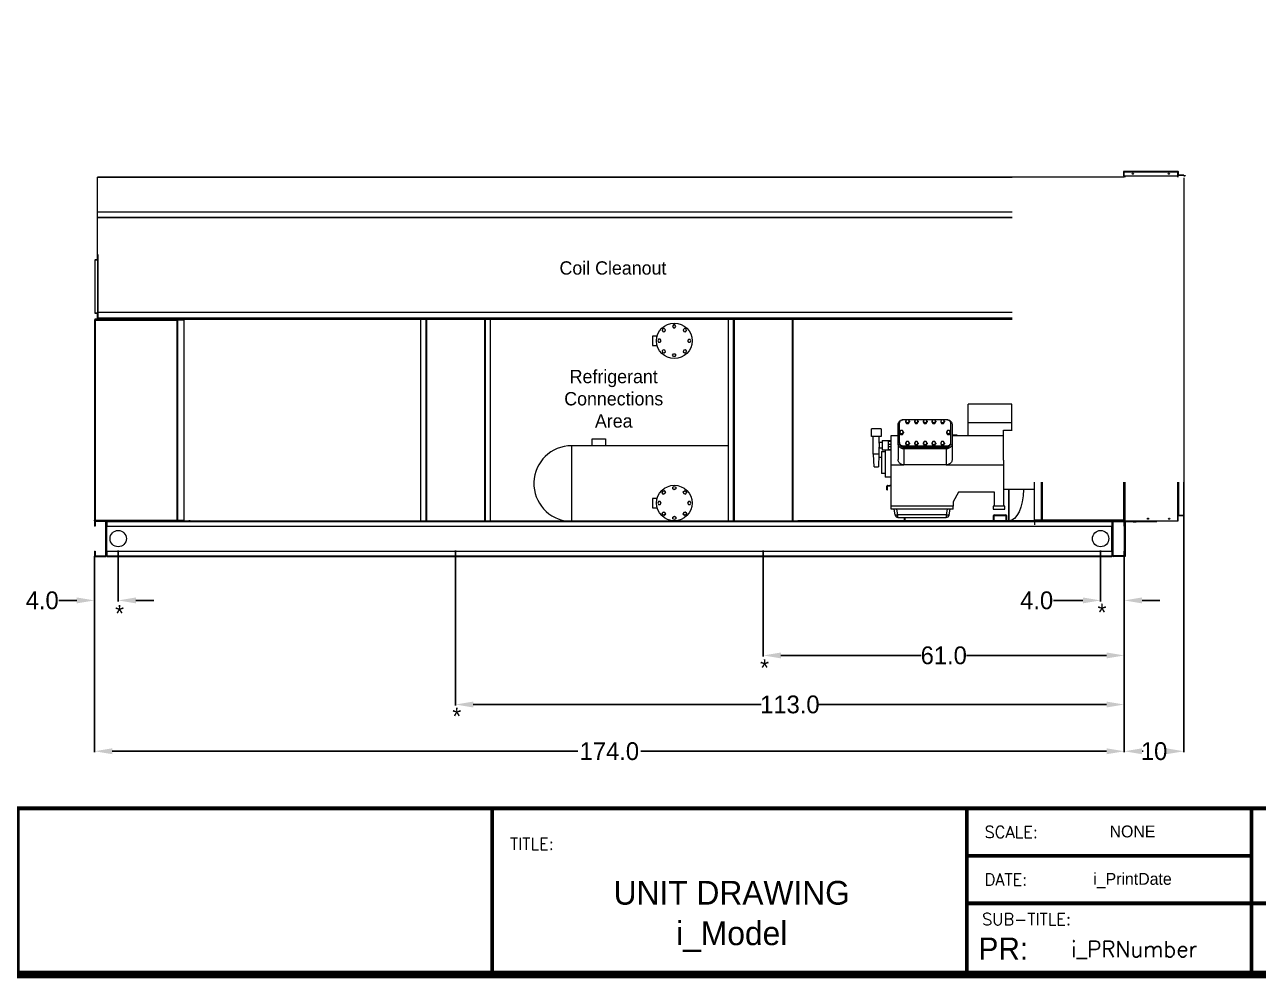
# Model space of a CAD drawing. Header units: inches. Extents: x 3125 to 3654, y -700 to -366.
# Drawn here: x 3263.8 to 3472.2, y -692.7 to -531.7 of the extents above; entities that cross this region are included whole.
import ezdxf
from ezdxf.enums import TextEntityAlignment as Align

# ---------------------------------------------------------------- set-up
doc = ezdxf.new("R2010")
doc.units = ezdxf.units.IN
doc.header["$MEASUREMENT"] = 0
doc.header["$PDSIZE"] = -1
doc.layers.add('L160', color=7, linetype='Continuous')
doc.styles.add('SIMPLEX', font='SIMPLEX')
doc.dimstyles.get("Standard").update_dxf_attribs({"dimtxt": 3, "dimasz": 3, "dimexe": 0.18, "dimexo": 0.0625, "dimgap": 0.09, "dimtad": 0, "dimtih": 1, "dimtoh": 1, "dimdec": 1, "dimzin": 0, "dimdsep": 46, "dimtxsty": 'Standard', "dimcen": 0.09, "dimadec": 0, "dimazin": 0, "dimtfac": 1, "dimtdec": 1, "dimtofl": 0, "dimtmove": 0, "dimatfit": 3, "dimfxl": 1, "dimtolj": 1, "dimtzin": 0, "dimarcsym": 0})

# ---------------------------------------------------------------- blocks, each defined once
blk = doc.blocks.new('*D2')
at = {"color": 0, "lineweight": -2}
for p, q in [((3445.54, -622.56), (3445.54, -629.11)), ((3449.54, -621.56), (3449.54, -629.11)), ((3442.54, -628.93), (3437.58, -628.93)), ((3452.54, -628.93), (3455.54, -628.93))]:
    blk.add_line(p, q, dxfattribs=at)
at = {"color": 0}
for points in [[(3442.54, -628.43), (3442.54, -629.43), (3445.54, -628.93)], [(3452.54, -628.43), (3452.54, -629.43), (3449.54, -628.93)]]:
    blk.add_solid(points, dxfattribs=at)
at = {"layer": 'Defpoints', "color": 0}
for p in [(3445.54, -622.5), (3449.54, -621.5), (3449.54, -628.93)]:
    blk.add_point(p, dxfattribs=at)
at = {"color": 0, "insert": (3434.74, -628.93), "char_height": 3, "attachment_point": 5}
blk.add_mtext('\\A1;4.0', dxfattribs=at)
blk = doc.blocks.new('*D3')
at = {"color": 0, "lineweight": -2}
for p, q in [((3459.62, -614.66), (3459.62, -654.58)), ((3449.54, -621.56), (3449.54, -654.58)), ((3452.54, -654.4), (3452.74, -654.4)), ((3456.62, -654.4), (3456.42, -654.4))]:
    blk.add_line(p, q, dxfattribs=at)
at = {"color": 0}
for points in [[(3452.54, -653.9), (3452.54, -654.9), (3449.54, -654.4)], [(3456.62, -653.9), (3456.62, -654.9), (3459.62, -654.4)]]:
    blk.add_solid(points, dxfattribs=at)
at = {"layer": 'Defpoints', "color": 0}
for p in [(3459.62, -614.59), (3449.54, -621.5), (3459.62, -654.4)]:
    blk.add_point(p, dxfattribs=at)
at = {"color": 0, "insert": (3454.58, -654.4), "char_height": 3, "attachment_point": 5}
blk.add_mtext('\\A1;10', dxfattribs=at)
blk = doc.blocks.new('*D4')
at = {"color": 0, "lineweight": -2}
for p, q in [((3275.55, -621.46), (3275.55, -629.11)), ((3279.55, -622.56), (3279.55, -629.11)), ((3272.55, -628.93), (3269.55, -628.93)), ((3282.55, -628.93), (3285.55, -628.93))]:
    blk.add_line(p, q, dxfattribs=at)
at = {"color": 0}
for points in [[(3272.55, -628.43), (3272.55, -629.43), (3275.55, -628.93)], [(3282.55, -628.43), (3282.55, -629.43), (3279.55, -628.93)]]:
    blk.add_solid(points, dxfattribs=at)
at = {"layer": 'Defpoints', "color": 0}
for p in [(3275.55, -621.39), (3279.55, -622.5), (3275.55, -628.93)]:
    blk.add_point(p, dxfattribs=at)
at = {"color": 0, "insert": (3266.71, -628.93), "char_height": 3, "attachment_point": 5}
blk.add_mtext('\\A1;4.0', dxfattribs=at)
blk = doc.blocks.new('*D5')
at = {"color": 0, "lineweight": -2}
for p, q in [((3275.55, -625.35), (3275.55, -654.58)), ((3449.54, -625.4), (3449.54, -654.58)), ((3278.55, -654.4), (3357.2, -654.4)), ((3446.54, -654.4), (3367.88, -654.4))]:
    blk.add_line(p, q, dxfattribs=at)
at = {"color": 0}
for points in [[(3278.55, -653.9), (3278.55, -654.9), (3275.55, -654.4)], [(3446.54, -653.9), (3446.54, -654.9), (3449.54, -654.4)]]:
    blk.add_solid(points, dxfattribs=at)
at = {"layer": 'Defpoints', "color": 0}
for p in [(3275.55, -625.28), (3449.54, -625.34), (3275.55, -654.4)]:
    blk.add_point(p, dxfattribs=at)
at = {"color": 0, "insert": (3362.54, -654.4), "char_height": 3, "attachment_point": 5}
blk.add_mtext('\\A1;174.0', dxfattribs=at)
blk = doc.blocks.new('*D12')
at = {"color": 0, "lineweight": -2}
for p, q in [((3388.54, -622.56), (3388.54, -638.4)), ((3449.54, -621.56), (3449.54, -638.4)), ((3391.54, -638.22), (3415.2, -638.22)), ((3446.54, -638.22), (3422.88, -638.22))]:
    blk.add_line(p, q, dxfattribs=at)
at = {"color": 0}
for points in [[(3391.54, -637.72), (3391.54, -638.72), (3388.54, -638.22)], [(3446.54, -637.72), (3446.54, -638.72), (3449.54, -638.22)]]:
    blk.add_solid(points, dxfattribs=at)
at = {"layer": 'Defpoints', "color": 0}
for p in [(3388.54, -622.5), (3449.54, -621.5), (3388.54, -638.22)]:
    blk.add_point(p, dxfattribs=at)
at = {"color": 0, "insert": (3419.04, -638.22), "char_height": 3, "attachment_point": 5}
blk.add_mtext('\\A1;61.0', dxfattribs=at)
blk = doc.blocks.new('*D13')
at = {"color": 0, "lineweight": -2}
for p, q in [((3336.54, -622.56), (3336.54, -646.69)), ((3449.54, -621.56), (3449.54, -646.69)), ((3339.54, -646.51), (3388.2, -646.51)), ((3446.54, -646.51), (3397.88, -646.51))]:
    blk.add_line(p, q, dxfattribs=at)
at = {"color": 0}
for points in [[(3339.54, -646.01), (3339.54, -647.01), (3336.54, -646.51)], [(3446.54, -646.01), (3446.54, -647.01), (3449.54, -646.51)]]:
    blk.add_solid(points, dxfattribs=at)
at = {"layer": 'Defpoints', "color": 0}
for p in [(3336.54, -622.5), (3449.54, -621.5), (3336.54, -646.51)]:
    blk.add_point(p, dxfattribs=at)
at = {"color": 0, "insert": (3393.04, -646.51), "char_height": 3, "attachment_point": 5}
blk.add_mtext('\\A1;113.0', dxfattribs=at)

msp = doc.modelspace()

# ---------------------------------------------------------------- linework, layer by layer
at = {"color": 7, "linetype": 'Continuous', "lineweight": 15}
for p, q in [((3369.84, -584.3), (3369.84, -585.87)), ((3370.61, -584.3), (3369.84, -584.3)), ((3369.84, -585.87), (3370.61, -585.87)), ((3369.84, -611.7), (3369.84, -613.27)), ((3370.61, -611.7), (3369.84, -611.7)), ((3369.84, -613.27), (3370.61, -613.27))]:
    msp.add_line(p, q, dxfattribs=at)
at = {"color": 7}
for p, q in [((3279.55, -620.5), (3279.55, -622.5)), ((3279.55, -620.5), (3279.55, -622.5)), ((3336.54, -620.5), (3336.54, -622.5)), ((3388.54, -620.5), (3388.54, -622.5)), ((3445.54, -620.5), (3445.54, -622.5)), ((3445.54, -620.5), (3445.54, -622.5))]:
    msp.add_line(p, q, dxfattribs=at)
at = {"color": 7, "lineweight": 25}
for p, q in [((3342.75, -692.1), (3342.75, -664.03)), ((3422.94, -664.03), (3583.32, -664.03)), ((3422.94, -692.1), (3422.94, -664.03)), ((3471.05, -664.03), (3471.05, -692.1)), ((3471.05, -672.05), (3422.94, -672.05)), ((3583.32, -680.07), (3422.94, -680.07))]:
    msp.add_line(p, q, dxfattribs=at)
for points, const_width in [([(3134.25, -692.1), (3647.47, -692.1), (3647.47, -371.34), (3134.25, -371.34), (3134.25, -692.1)], 1.28), ([(3647.47, -664.03), (3262.56, -664.03), (3262.56, -692.1)], 0.642), ([(3342.75, -664.03), (3342.75, -692.1)], 0.642), ([(3422.94, -664.03), (3422.94, -692.1)], 0.642), ([(3471.05, -664.03), (3471.05, -692.1)], 0.642), ([(3471.05, -672.05), (3422.94, -672.05)], 0.642), ([(3583.32, -680.07), (3422.94, -680.07)], 0.642)]:
    msp.add_lwpolyline(points, dxfattribs=dict(at, const_width=const_width))
at = {"color": 7, "linetype": 'Continuous', "lineweight": 15}
for points in [[(3371.93, -583.5), (3372.01, -583.22), (3371.81, -583.03), (3371.54, -583.1), (3371.47, -583.37), (3371.66, -583.57)], [(3373.21, -582.65), (3373.35, -582.89), (3373.63, -582.89), (3373.77, -582.65), (3373.63, -582.41), (3373.35, -582.41)], [(3375.11, -583.5), (3375.38, -583.58), (3375.58, -583.38), (3375.5, -583.11), (3375.23, -583.04), (3375.03, -583.23)], [(3371.27, -585.08), (3371.13, -584.84), (3370.85, -584.84), (3370.71, -585.08), (3370.85, -585.32), (3371.13, -585.32)], [(3375.76, -585.09), (3375.9, -585.33), (3376.18, -585.33), (3376.32, -585.09), (3376.18, -584.85), (3375.9, -584.85)], [(3371.93, -586.67), (3371.65, -586.6), (3371.46, -586.79), (3371.53, -587.06), (3371.8, -587.14), (3372, -586.94)], [(3373.21, -587.52), (3373.35, -587.28), (3373.63, -587.28), (3373.77, -587.52), (3373.63, -587.77), (3373.35, -587.77)], [(3375.1, -586.68), (3375.03, -586.95), (3375.22, -587.15), (3375.49, -587.07), (3375.57, -586.8), (3375.37, -586.6)], [(3371.93, -610.9), (3371.65, -610.98), (3371.46, -610.78), (3371.53, -610.51), (3371.8, -610.43), (3372, -610.63)], [(3371.93, -610.89), (3372.01, -610.62), (3371.81, -610.43), (3371.54, -610.5), (3371.47, -610.77), (3371.66, -610.97)], [(3373.51, -610.24), (3373.27, -610.1), (3373.27, -609.82), (3373.51, -609.68), (3373.75, -609.82), (3373.75, -610.1)], [(3375.1, -610.89), (3375.03, -610.62), (3375.22, -610.43), (3375.49, -610.5), (3375.57, -610.77), (3375.37, -610.97)], [(3375.11, -610.9), (3375.38, -610.98), (3375.58, -610.78), (3375.5, -610.51), (3375.23, -610.43), (3375.03, -610.63)], [(3371.27, -612.48), (3371.13, -612.24), (3370.85, -612.24), (3370.71, -612.48), (3370.85, -612.72), (3371.13, -612.72)], [(3375.76, -612.49), (3375.9, -612.73), (3376.18, -612.73), (3376.32, -612.49), (3376.18, -612.25), (3375.9, -612.25)], [(3371.93, -614.07), (3371.65, -614), (3371.46, -614.19), (3371.53, -614.46), (3371.8, -614.54), (3372, -614.34)], [(3371.93, -614.08), (3372.01, -614.35), (3371.81, -614.54), (3371.54, -614.47), (3371.47, -614.2), (3371.66, -614)], [(3373.52, -614.73), (3373.76, -614.87), (3373.76, -615.15), (3373.52, -615.29), (3373.28, -615.15), (3373.28, -614.87)], [(3375.11, -614.07), (3375.38, -614), (3375.58, -614.19), (3375.5, -614.46), (3375.23, -614.54), (3375.03, -614.34)], [(3375.1, -614.08), (3375.03, -614.35), (3375.22, -614.54), (3375.49, -614.47), (3375.57, -614.2), (3375.37, -614)]]:
    msp.add_lwpolyline(points, close=True, dxfattribs=at)
for centre in [(3373.52, -585.09), (3373.52, -612.49), (3373.52, -612.49)]:
    msp.add_circle(centre, 3, dxfattribs=at)
at = {"layer": 'L160', "color": 7, "linetype": 'Continuous', "lineweight": 15}
for p, q in [((3449.47, -556.5), (3449.47, -556.58)), ((3458.61, -556.5), (3449.47, -556.5)), ((3458.61, -556.58), (3458.61, -556.5)), ((3437.58, -557.45), (3276.08, -557.45)), ((3276.08, -557.5), (3276.08, -557.45)), ((3430.62, -557.5), (3276.08, -557.5)), ((3276.08, -571.51), (3276.08, -557.5)), ((3449.54, -557.45), (3437.66, -557.45)), ((3449.39, -556.58), (3449.47, -556.58)), ((3449.39, -556.58), (3449.39, -557.25)), ((3449.39, -557.25), (3449.47, -557.25)), ((3449.47, -556.58), (3458.61, -556.58)), ((3449.47, -556.58), (3449.47, -557.25)), ((3449.47, -556.58), (3449.47, -557.25)), ((3449.47, -557.25), (3458.61, -557.25)), ((3449.54, -557.25), (3449.54, -557.45)), ((3449.62, -557.25), (3449.62, -557.45)), ((3458.54, -557.25), (3458.54, -557.45)), ((3458.61, -557.25), (3458.61, -556.58)), ((3458.61, -556.58), (3458.69, -556.58)), ((3458.61, -557.11), (3458.61, -556.58)), ((3458.61, -556.64), (3458.61, -556.64)), ((3458.61, -557.11), (3458.69, -557.11)), ((3458.62, -557.45), (3458.62, -557.11)), ((3458.69, -557.11), (3458.68, -557.19)), ((3459.58, -557.23), (3458.68, -557.19)), ((3458.69, -557.11), (3458.69, -556.58)), ((3459.58, -557.15), (3458.69, -557.11)), ((3459.58, -557.15), (3459.58, -557.23)), ((3459.58, -557.15), (3459.83, -557.16)), ((3459.58, -557.23), (3459.83, -557.24)), ((3459.62, -557.56), (3459.62, -614.59)), ((3459.62, -557.56), (3459.62, -614.59)), ((3459.83, -557.16), (3459.83, -557.24)), ((3430.62, -563.36), (3276.13, -563.36)), ((3430.62, -564.29), (3276.13, -564.29)), ((3430.62, -564.29), (3276.13, -564.29)), ((3430.62, -564.29), (3276.13, -564.29)), ((3430.62, -564.33), (3276.13, -564.33)), ((3430.62, -564.34), (3276.13, -564.34)), ((3430.62, -564.34), (3276.13, -564.34)), ((3276.13, -570.53), (3276.13, -571.46)), ((3275.65, -571.49), (3275.6, -571.49)), ((3275.6, -571.49), (3275.6, -580.39)), ((3275.65, -571.49), (3275.65, -571.44)), ((3276.08, -571.44), (3275.65, -571.44)), ((3275.65, -580.39), (3275.65, -571.49)), ((3276.08, -571.49), (3275.65, -571.49)), ((3276.08, -571.49), (3275.65, -571.49)), ((3276.13, -571.51), (3276.08, -571.51)), ((3276.08, -571.51), (3276.08, -580.29)), ((3276.13, -571.46), (3276.13, -571.51)), ((3276.13, -571.46), (3276.13, -571.46)), ((3276.13, -571.51), (3276.13, -580.29)), ((3275.83, -581.44), (3275.58, -581.44)), ((3275.58, -581.44), (3275.58, -581.5)), ((3275.65, -581.5), (3275.58, -581.5)), ((3275.6, -580.39), (3275.65, -580.39)), ((3275.65, -580.39), (3276.08, -580.39)), ((3275.65, -580.44), (3275.65, -580.39)), ((3275.65, -580.39), (3276.08, -580.39)), ((3275.65, -580.44), (3276.08, -580.44)), ((3275.65, -581.5), (3276.23, -581.5)), ((3275.65, -581.6), (3275.65, -581.5)), ((3275.65, -581.5), (3275.65, -581.5)), ((3276.08, -581.44), (3275.83, -581.44)), ((3275.83, -581.44), (3275.83, -581.5)), ((3276.08, -581.45), (3276.08, -580.29)), ((3276.08, -580.29), (3276.13, -580.29)), ((3276.33, -581.45), (3276.08, -581.45)), ((3276.08, -581.45), (3276.08, -581.5)), ((3430.62, -581.45), (3276.08, -581.45)), ((3276.08, -581.45), (3276.08, -581.45)), ((3276.13, -580.29), (3276.13, -580.33)), ((3430.62, -580.29), (3276.13, -580.29)), ((3430.62, -580.33), (3276.13, -580.33)), ((3276.13, -580.33), (3276.13, -580.34)), ((3430.62, -580.34), (3276.13, -580.34)), ((3276.13, -580.34), (3276.13, -581.26)), ((3430.62, -581.26), (3276.13, -581.26)), ((3276.33, -581.5), (3276.23, -581.5)), ((3276.33, -581.45), (3276.33, -581.5)), ((3430.62, -581.45), (3276.33, -581.45)), ((3430.62, -581.5), (3276.33, -581.5)), ((3289.44, -581.5), (3289.44, -581.6)), ((3330.65, -581.5), (3330.65, -615.5)), ((3331.54, -581.5), (3331.54, -615.5)), ((3331.54, -581.5), (3331.54, -615.5)), ((3331.65, -581.5), (3331.65, -615.5)), ((3341.44, -581.5), (3341.44, -615.5)), ((3341.54, -581.5), (3341.54, -615.5)), ((3341.54, -615.5), (3341.54, -581.5)), ((3342.44, -615.5), (3342.44, -581.5)), ((3382.65, -615.5), (3382.65, -581.5)), ((3383.54, -581.5), (3383.54, -615.5)), ((3383.54, -615.5), (3383.54, -581.5)), ((3383.65, -581.5), (3383.65, -615.5)), ((3393.44, -581.5), (3393.44, -615.5)), ((3393.54, -581.5), (3393.54, -615.5)), ((3393.54, -581.5), (3393.54, -615.5)), ((3275.55, -581.6), (3275.65, -581.6)), ((3275.55, -581.6), (3275.55, -615.39)), ((3275.65, -581.6), (3289.44, -581.6)), ((3275.65, -581.6), (3275.65, -615.39)), ((3289.44, -581.6), (3289.44, -615.39)), ((3289.44, -581.6), (3289.55, -581.6)), ((3289.55, -581.6), (3289.55, -615.39)), ((3289.55, -615.39), (3289.55, -581.6)), ((3289.55, -581.6), (3289.55, -581.6)), ((3290.69, -581.6), (3289.55, -581.6)), ((3290.69, -615.39), (3290.69, -581.6)), ((3430.56, -595.79), (3423.18, -595.79)), ((3423.18, -598.93), (3423.18, -595.79)), ((3430.56, -598.93), (3430.56, -595.79)), ((3406.82, -601.23), (3406.82, -599.98)), ((3408.44, -599.98), (3406.82, -599.98)), ((3408.44, -599.98), (3408.44, -601.23)), ((3411.32, -602.45), (3411.32, -599.25)), ((3411.57, -602.25), (3411.57, -599.05)), ((3411.76, -600.26), (3411.6, -600.51)), ((3412.09, -600.26), (3411.76, -600.26)), ((3412.25, -600.51), (3412.09, -600.26)), ((3412.32, -598.37), (3419.45, -598.37)), ((3412.32, -598.38), (3419.45, -598.38)), ((3412.76, -598.42), (3412.6, -598.66)), ((3412.6, -598.66), (3412.76, -598.91)), ((3412.6, -598.66), (3412.6, -598.8)), ((3412.6, -598.8), (3412.76, -599.05)), ((3413.09, -598.42), (3412.76, -598.42)), ((3412.76, -598.91), (3413.09, -598.91)), ((3412.76, -598.91), (3412.76, -599.05)), ((3412.76, -599.05), (3413.09, -599.05)), ((3413.25, -598.66), (3413.09, -598.42)), ((3413.09, -598.91), (3413.25, -598.66)), ((3413.09, -599.05), (3413.25, -598.8)), ((3413.09, -598.91), (3413.09, -599.05)), ((3413.25, -598.66), (3413.25, -598.8)), ((3414.24, -598.42), (3414.08, -598.66)), ((3414.08, -598.66), (3414.24, -598.91)), ((3414.08, -598.66), (3414.08, -598.8)), ((3414.08, -598.8), (3414.24, -599.05)), ((3414.57, -598.42), (3414.24, -598.42)), ((3414.24, -598.91), (3414.24, -599.05)), ((3414.24, -598.91), (3414.57, -598.91)), ((3414.24, -599.05), (3414.57, -599.05)), ((3414.73, -598.66), (3414.57, -598.42)), ((3414.57, -598.91), (3414.73, -598.66)), ((3414.57, -599.05), (3414.73, -598.8)), ((3414.57, -598.91), (3414.57, -599.05)), ((3414.73, -598.66), (3414.73, -598.8)), ((3415.72, -598.42), (3415.56, -598.66)), ((3415.56, -598.66), (3415.72, -598.91)), ((3415.56, -598.66), (3415.56, -598.8)), ((3415.56, -598.8), (3415.72, -599.05)), ((3416.05, -598.42), (3415.72, -598.42)), ((3415.72, -598.91), (3416.05, -598.91)), ((3415.72, -598.91), (3415.72, -599.05)), ((3415.72, -599.05), (3416.05, -599.05)), ((3416.21, -598.66), (3416.05, -598.42)), ((3416.05, -598.91), (3416.21, -598.66)), ((3416.05, -599.05), (3416.21, -598.8)), ((3416.05, -598.91), (3416.05, -599.05)), ((3416.21, -598.66), (3416.21, -598.8)), ((3417.2, -598.42), (3417.04, -598.66)), ((3417.04, -598.66), (3417.2, -598.91)), ((3417.04, -598.66), (3417.04, -598.8)), ((3417.04, -598.8), (3417.2, -599.05)), ((3417.53, -598.42), (3417.2, -598.42)), ((3417.2, -598.91), (3417.53, -598.91)), ((3417.2, -598.91), (3417.2, -599.05)), ((3417.2, -599.05), (3417.53, -599.05)), ((3417.69, -598.66), (3417.53, -598.42)), ((3417.53, -598.91), (3417.69, -598.66)), ((3417.53, -599.05), (3417.69, -598.8)), ((3417.53, -598.91), (3417.53, -599.05)), ((3417.69, -598.66), (3417.69, -598.8)), ((3418.68, -598.42), (3418.52, -598.66)), ((3418.52, -598.66), (3418.68, -598.91)), ((3418.52, -598.66), (3418.52, -598.8)), ((3418.52, -598.8), (3418.68, -599.05)), ((3419.01, -598.42), (3418.68, -598.42)), ((3418.68, -598.91), (3419.01, -598.91)), ((3418.68, -598.91), (3418.68, -599.05)), ((3418.68, -599.05), (3419.01, -599.05)), ((3419.17, -598.66), (3419.01, -598.42)), ((3419.01, -598.91), (3419.17, -598.66)), ((3419.01, -599.05), (3419.17, -598.8)), ((3419.01, -598.91), (3419.01, -599.05)), ((3419.17, -598.66), (3419.17, -598.8)), ((3419.68, -600.26), (3419.52, -600.51)), ((3420.01, -600.26), (3419.68, -600.26)), ((3420.17, -600.51), (3420.01, -600.26)), ((3420.2, -599.05), (3420.2, -602.25)), ((3420.45, -599.25), (3420.45, -602.45)), ((3430.56, -598.93), (3423.18, -598.93)), ((3423.18, -601.07), (3423.18, -598.93)), ((3429.15, -600.19), (3430.62, -600.19)), ((3429.15, -605.26), (3429.15, -600.19)), ((3430.56, -600.19), (3430.56, -598.93)), ((3408.44, -601.23), (3406.82, -601.23)), ((3407.13, -604.23), (3407.13, -601.23)), ((3408.13, -602.4), (3408.13, -601.23)), ((3408.13, -602.23), (3408.63, -602.23)), ((3408.63, -601.92), (3410.13, -601.92)), ((3408.63, -601.92), (3408.63, -603.55)), ((3409.63, -602.03), (3410.13, -602.03)), ((3409.63, -602.03), (3409.63, -602.52)), ((3410.13, -601.07), (3411.32, -601.07)), ((3410.13, -606.05), (3410.13, -601.07)), ((3411.57, -602.25), (3411.57, -602.45)), ((3411.6, -600.51), (3411.76, -600.76)), ((3411.6, -600.51), (3411.6, -600.64)), ((3411.6, -600.64), (3411.76, -600.9)), ((3411.76, -600.76), (3412.08, -600.76)), ((3411.76, -600.76), (3411.76, -600.9)), ((3411.76, -600.9), (3412.08, -600.9)), ((3412.08, -600.76), (3412.25, -600.51)), ((3412.08, -600.9), (3412.25, -600.65)), ((3412.08, -600.76), (3412.08, -600.9)), ((3412.25, -600.51), (3412.25, -600.65)), ((3412.76, -602.11), (3412.6, -602.36)), ((3412.6, -602.36), (3412.76, -602.61)), ((3412.6, -602.36), (3412.6, -602.49)), ((3413.09, -602.11), (3412.76, -602.11)), ((3413.25, -602.36), (3413.09, -602.11)), ((3413.09, -602.61), (3413.25, -602.36)), ((3413.25, -602.36), (3413.25, -602.49)), ((3414.24, -602.11), (3414.08, -602.36)), ((3414.08, -602.36), (3414.24, -602.61)), ((3414.08, -602.36), (3414.08, -602.49)), ((3414.57, -602.11), (3414.24, -602.11)), ((3414.73, -602.36), (3414.57, -602.11)), ((3414.57, -602.61), (3414.73, -602.36)), ((3414.73, -602.36), (3414.73, -602.49)), ((3415.72, -602.11), (3415.56, -602.36)), ((3415.56, -602.36), (3415.72, -602.61)), ((3415.56, -602.36), (3415.56, -602.49)), ((3416.05, -602.11), (3415.72, -602.11)), ((3416.21, -602.36), (3416.05, -602.11)), ((3416.05, -602.61), (3416.21, -602.36)), ((3416.21, -602.36), (3416.21, -602.49)), ((3417.2, -602.11), (3417.04, -602.36)), ((3417.04, -602.36), (3417.2, -602.61)), ((3417.04, -602.36), (3417.04, -602.49)), ((3417.53, -602.11), (3417.2, -602.11)), ((3417.69, -602.36), (3417.53, -602.11)), ((3417.53, -602.61), (3417.69, -602.36)), ((3417.69, -602.36), (3417.69, -602.49)), ((3418.68, -602.11), (3418.52, -602.36)), ((3418.52, -602.36), (3418.68, -602.61)), ((3418.52, -602.36), (3418.52, -602.49)), ((3419.01, -602.11), (3418.68, -602.11)), ((3419.17, -602.36), (3419.01, -602.11)), ((3419.01, -602.61), (3419.17, -602.36)), ((3419.17, -602.36), (3419.17, -602.49)), ((3419.52, -600.51), (3419.69, -600.76)), ((3419.52, -600.51), (3419.52, -600.65)), ((3419.52, -600.65), (3419.69, -600.9)), ((3419.69, -600.76), (3420.01, -600.76)), ((3419.69, -600.76), (3419.69, -600.9)), ((3419.69, -600.9), (3420.01, -600.9)), ((3420.01, -600.76), (3420.17, -600.51)), ((3420.01, -600.9), (3420.17, -600.64)), ((3420.01, -600.76), (3420.01, -600.9)), ((3420.17, -600.51), (3420.17, -600.64)), ((3420.2, -602.25), (3420.2, -602.45)), ((3421.32, -601.01), (3420.45, -601.01)), ((3420.45, -601.07), (3429.15, -601.07)), ((3421.32, -601.01), (3421.32, -601.07)), ((3382.65, -602.82), (3356.16, -602.82)), ((3356.16, -602.82), (3356.16, -615.56)), ((3408.13, -604.23), (3407.13, -604.23)), ((3407.27, -606.4), (3407.19, -604.23)), ((3408.07, -604.23), (3407.99, -606.4)), ((3408.13, -602.4), (3408.13, -603.06)), ((3408.13, -604.23), (3408.13, -603.06)), ((3408.63, -603.23), (3408.13, -603.23)), ((3408.5, -603.76), (3409.13, -603.76)), ((3408.5, -603.76), (3408.5, -607.49)), ((3410.13, -603.55), (3408.63, -603.55)), ((3409.13, -603.55), (3409.13, -608.13)), ((3409.63, -602.52), (3410.13, -602.52)), ((3409.63, -602.52), (3409.63, -602.95)), ((3409.63, -602.95), (3410.13, -602.95)), ((3409.63, -602.95), (3409.63, -603.44)), ((3409.63, -603.44), (3410.13, -603.44)), ((3411.32, -602.45), (3411.32, -605.16)), ((3412.32, -602.91), (3412.32, -603.12)), ((3419.45, -602.91), (3412.32, -602.91)), ((3419.45, -603.12), (3412.32, -603.12)), ((3412.32, -603.34), (3412.32, -606.05)), ((3419.45, -603.34), (3412.32, -603.34)), ((3412.6, -602.49), (3412.76, -602.74)), ((3412.76, -602.61), (3413.09, -602.61)), ((3412.76, -602.61), (3412.76, -602.74)), ((3412.76, -602.74), (3413.09, -602.74)), ((3413.09, -602.74), (3413.25, -602.49)), ((3413.09, -602.61), (3413.09, -602.74)), ((3414.08, -602.49), (3414.24, -602.74)), ((3414.24, -602.61), (3414.57, -602.61)), ((3414.24, -602.61), (3414.24, -602.74)), ((3414.24, -602.74), (3414.57, -602.74)), ((3414.57, -602.74), (3414.73, -602.49)), ((3414.57, -602.61), (3414.57, -602.74)), ((3415.56, -602.49), (3415.72, -602.74)), ((3415.72, -602.61), (3416.05, -602.61)), ((3415.72, -602.61), (3415.72, -602.74)), ((3415.72, -602.74), (3416.05, -602.74)), ((3416.05, -602.74), (3416.21, -602.49)), ((3416.05, -602.61), (3416.05, -602.74)), ((3417.04, -602.49), (3417.2, -602.74)), ((3417.2, -602.61), (3417.2, -602.74)), ((3417.2, -602.61), (3417.53, -602.61)), ((3417.2, -602.74), (3417.53, -602.74)), ((3417.53, -602.74), (3417.69, -602.49)), ((3417.53, -602.61), (3417.53, -602.74)), ((3418.52, -602.49), (3418.68, -602.74)), ((3418.68, -602.61), (3418.68, -602.74)), ((3418.68, -602.61), (3419.01, -602.61)), ((3418.68, -602.74), (3419.01, -602.74)), ((3419.01, -602.74), (3419.17, -602.49)), ((3419.01, -602.61), (3419.01, -602.74)), ((3419.45, -602.91), (3419.45, -603.12)), ((3419.45, -603.34), (3419.45, -606.05)), ((3420.45, -602.45), (3420.45, -605.16)), ((3407.27, -606.4), (3407.99, -606.4)), ((3408.05, -604.75), (3408.5, -604.75)), ((3410.13, -606.05), (3412.32, -606.05)), ((3410.13, -613), (3410.13, -606.05)), ((3419.45, -606.05), (3412.32, -606.05)), ((3419.45, -606.05), (3429.15, -606.05)), ((3429.15, -605.26), (3429.15, -606.05)), ((3429.15, -606.05), (3429.15, -613)), ((3409.13, -607.49), (3408.5, -607.49)), ((3410.13, -608.13), (3409.13, -608.13)), ((3409.54, -609.61), (3409.43, -609.61)), ((3409.43, -610.25), (3409.43, -609.61)), ((3409.43, -610.25), (3409.54, -610.25)), ((3409.54, -609.5), (3409.54, -609.6)), ((3409.54, -609.5), (3409.91, -609.5)), ((3409.54, -609.6), (3409.91, -609.6)), ((3409.54, -610.25), (3409.54, -609.61)), ((3410.13, -609.5), (3409.91, -609.5)), ((3409.91, -609.5), (3409.91, -609.6)), ((3410.13, -609.6), (3409.91, -609.6)), ((3421.53, -610.66), (3420.62, -612.28)), ((3423.74, -610.66), (3421.53, -610.66)), ((3427.61, -610.66), (3423.74, -610.66)), ((3427.61, -613), (3427.61, -610.66)), ((3434.39, -610.19), (3429.15, -610.19)), ((3430, -610.19), (3430, -615.5)), ((3430.01, -610.19), (3430.01, -615.49)), ((3430.03, -610.19), (3430.03, -615.5)), ((3434.39, -615.39), (3434.39, -608.95)), ((3435.54, -608.95), (3435.54, -615.39)), ((3435.54, -615.39), (3435.54, -608.95)), ((3435.65, -608.95), (3435.65, -615.39)), ((3449.43, -608.95), (3449.43, -615.39)), ((3449.54, -608.95), (3449.54, -615.5)), ((3449.62, -608.95), (3449.62, -615.5)), ((3458.54, -608.95), (3458.54, -615.5)), ((3458.54, -608.95), (3458.54, -615.5)), ((3458.62, -615.5), (3458.62, -608.95)), ((3458.62, -615.5), (3458.62, -608.95)), ((3458.69, -614.09), (3458.69, -608.95)), ((3458.69, -608.95), (3458.69, -614.59)), ((3458.69, -614.09), (3458.69, -608.95)), ((3458.69, -608.95), (3458.69, -614.59)), ((3459.54, -608.95), (3459.54, -614.59)), ((3459.54, -608.95), (3459.54, -614.59)), ((3420.62, -612.28), (3420.62, -613)), ((3420.62, -613), (3410.13, -613)), ((3410.13, -613.5), (3410.13, -613)), ((3420.62, -613.5), (3410.13, -613.5)), ((3410.63, -613.5), (3410.8, -614.49)), ((3411.3, -614.49), (3411.12, -613.5)), ((3419.46, -614.49), (3411.3, -614.49)), ((3411.3, -614.91), (3411.3, -614.49)), ((3419.64, -613.5), (3419.46, -614.49)), ((3419.46, -614.49), (3419.46, -614.91)), ((3419.95, -614.49), (3420.13, -613.5)), ((3420.62, -613.5), (3420.62, -613)), ((3427.38, -613), (3427.38, -613.5)), ((3429.38, -613), (3427.38, -613)), ((3427.38, -613.5), (3429.38, -613.5)), ((3427.44, -614.61), (3427.54, -614.61)), ((3427.44, -615.5), (3427.44, -614.61)), ((3427.54, -614.5), (3429.54, -614.5)), ((3427.54, -614.6), (3427.54, -614.5)), ((3427.54, -614.6), (3429.54, -614.6)), ((3427.54, -615.5), (3427.54, -614.61)), ((3429.38, -613.5), (3429.38, -613)), ((3429.54, -614.5), (3429.54, -614.6)), ((3429.54, -614.61), (3429.65, -614.61)), ((3429.54, -614.61), (3429.54, -615.5)), ((3429.65, -614.61), (3429.65, -615.5)), ((3458.69, -614.09), (3458.62, -614.09)), ((3458.69, -614.59), (3458.62, -614.59)), ((3459.54, -614.6), (3458.62, -614.6)), ((3459.54, -614.67), (3458.62, -614.67)), ((3458.69, -614.09), (3458.69, -614.59)), ((3458.69, -614.59), (3458.69, -614.59)), ((3459.54, -614.59), (3458.69, -614.59)), ((3459.62, -614.59), (3459.54, -614.59)), ((3459.54, -614.6), (3459.54, -614.67)), ((3275.54, -615.5), (3275.54, -615.4)), ((3275.55, -615.4), (3275.54, -615.4)), ((3275.65, -615.5), (3275.54, -615.5)), ((3275.55, -615.39), (3275.65, -615.39)), ((3275.55, -615.61), (3275.65, -615.61)), ((3275.55, -615.61), (3275.55, -616.38)), ((3275.65, -616.38), (3275.55, -616.38)), ((3275.65, -615.39), (3289.44, -615.39)), ((3275.65, -615.4), (3275.65, -615.5)), ((3275.65, -615.6), (3275.65, -615.5)), ((3277.44, -615.5), (3275.65, -615.5)), ((3277.44, -615.6), (3275.65, -615.6)), ((3275.65, -615.61), (3275.65, -616.38)), ((3277.44, -615.5), (3289.44, -615.5)), ((3277.44, -615.5), (3277.44, -615.6)), ((3277.44, -615.61), (3277.55, -615.61)), ((3277.44, -621.39), (3277.44, -615.61)), ((3277.55, -615.61), (3277.65, -615.61)), ((3277.55, -621.39), (3277.55, -615.61)), ((3277.61, -615.5), (3277.61, -615.61)), ((3277.61, -615.5), (3277.65, -615.5)), ((3277.65, -615.5), (3447.43, -615.5)), ((3277.65, -615.5), (3277.65, -615.61)), ((3277.65, -615.61), (3447.43, -615.61)), ((3277.65, -615.61), (3277.65, -616.38)), ((3277.65, -621.39), (3277.65, -615.61)), ((3277.65, -615.61), (3277.65, -615.61)), ((3277.65, -616.38), (3447.43, -616.38)), ((3277.65, -620.63), (3277.65, -616.38)), ((3289.44, -615.39), (3289.44, -615.5)), ((3289.44, -615.39), (3289.55, -615.39)), ((3289.56, -615.4), (3289.44, -615.4)), ((3289.55, -615.39), (3289.55, -615.39)), ((3289.55, -615.39), (3290.69, -615.39)), ((3289.56, -615.5), (3289.56, -615.4)), ((3289.62, -615.4), (3289.56, -615.4)), ((3289.62, -615.4), (3289.62, -615.39)), ((3289.62, -615.4), (3289.62, -615.39)), ((3289.62, -615.39), (3289.62, -615.4)), ((3289.62, -615.4), (3289.62, -615.39)), ((3289.62, -615.39), (3289.62, -615.4)), ((3289.62, -615.39), (3289.62, -615.4)), ((3289.62, -615.4), (3289.62, -615.4)), ((3289.62, -615.4), (3289.62, -615.4)), ((3289.62, -615.4), (3289.62, -615.4)), ((3291.62, -615.5), (3291.62, -615.4)), ((3291.63, -615.5), (3291.63, -615.4)), ((3382.65, -615.5), (3393.24, -615.5)), ((3434.39, -615.5), (3394.39, -615.5)), ((3411.3, -614.91), (3419.46, -614.91)), ((3412.43, -615.5), (3412.43, -614.91)), ((3412.54, -615.5), (3412.54, -614.91)), ((3430.01, -615.49), (3430, -615.5)), ((3430.03, -615.5), (3430.01, -615.49)), ((3435.54, -615.39), (3434.39, -615.39)), ((3434.39, -615.39), (3434.39, -616.15)), ((3435.65, -615.39), (3435.54, -615.39)), ((3435.54, -615.39), (3435.54, -615.39)), ((3449.43, -615.39), (3435.65, -615.39)), ((3435.65, -615.39), (3435.65, -615.5)), ((3447.65, -615.5), (3435.65, -615.5)), ((3447.43, -615.5), (3447.43, -615.61)), ((3447.43, -615.61), (3447.43, -616.38)), ((3447.43, -615.61), (3447.44, -615.61)), ((3447.43, -620.63), (3447.43, -616.38)), ((3447.54, -615.61), (3447.44, -615.61)), ((3447.44, -615.61), (3447.44, -621.39)), ((3447.54, -615.61), (3447.54, -621.39)), ((3447.54, -615.61), (3447.64, -615.61)), ((3447.64, -621.39), (3447.64, -615.61)), ((3447.65, -615.6), (3447.65, -615.5)), ((3447.65, -615.5), (3449.43, -615.5)), ((3447.65, -615.6), (3449.43, -615.6)), ((3449.54, -615.39), (3449.43, -615.39)), ((3449.43, -615.4), (3449.43, -615.5)), ((3449.43, -615.5), (3449.43, -615.6)), ((3449.44, -615.61), (3449.54, -615.61)), ((3449.44, -615.61), (3449.44, -616.38)), ((3449.44, -616.38), (3449.54, -616.38)), ((3449.54, -615.5), (3449.62, -615.5)), ((3449.54, -615.5), (3449.54, -615.61)), ((3449.54, -615.61), (3449.54, -616.38)), ((3449.54, -616.38), (3449.54, -620.63)), ((3449.62, -615.5), (3458.54, -615.5)), ((3449.67, -615.5), (3449.67, -621.5)), ((3449.68, -615.5), (3449.68, -621.5)), ((3449.68, -615.63), (3455.04, -615.63)), ((3451.04, -615.64), (3451.54, -615.64)), ((3455.04, -615.5), (3455.04, -615.63)), ((3458.54, -615.5), (3458.62, -615.5)), ((3275.55, -620.63), (3275.55, -621.39)), ((3275.55, -620.63), (3275.65, -620.63)), ((3275.65, -620.63), (3275.65, -621.39)), ((3277.65, -620.63), (3277.65, -621.39)), ((3277.65, -620.63), (3447.43, -620.63)), ((3447.43, -620.63), (3447.43, -621.39)), ((3449.44, -620.63), (3449.44, -621.39)), ((3449.54, -620.63), (3449.44, -620.63)), ((3449.54, -620.63), (3449.54, -621.39)), ((3275.65, -621.39), (3275.55, -621.39)), ((3275.65, -621.5), (3275.65, -621.4)), ((3275.65, -621.4), (3277.44, -621.4)), ((3275.65, -621.5), (3277.44, -621.5)), ((3277.55, -621.39), (3277.44, -621.39)), ((3277.44, -621.4), (3277.44, -621.5)), ((3277.55, -621.39), (3277.65, -621.39)), ((3277.65, -621.39), (3447.43, -621.39)), ((3277.65, -621.39), (3277.65, -621.5)), ((3277.65, -621.39), (3277.65, -621.39)), ((3277.65, -621.5), (3447.43, -621.5)), ((3447.43, -621.39), (3447.43, -621.5)), ((3447.44, -621.39), (3447.43, -621.39)), ((3447.54, -621.39), (3447.44, -621.39)), ((3447.64, -621.39), (3447.54, -621.39)), ((3447.65, -621.5), (3447.65, -621.4)), ((3449.43, -621.4), (3447.65, -621.4)), ((3449.43, -621.5), (3447.65, -621.5)), ((3449.43, -621.4), (3449.43, -621.5)), ((3449.54, -621.39), (3449.44, -621.39)), ((3449.54, -621.39), (3449.54, -621.5)), ((3449.67, -621.5), (3449.54, -621.5)), ((3449.67, -621.5), (3449.68, -621.5))]:
    msp.add_line(p, q, dxfattribs=at)
at = {"layer": 'L160', "color": 7, "linetype": 'Continuous', "lineweight": 15, "flags": 128}
for points in [[(3411.32, -599.25), (3411.33, -599.15), (3411.35, -599.04), (3411.39, -598.94), (3411.44, -598.84), (3411.5, -598.75), (3411.58, -598.66), (3411.66, -598.59), (3411.76, -598.52), (3411.86, -598.47), (3411.97, -598.42), (3412.08, -598.39), (3412.2, -598.37), (3412.32, -598.37)], [(3411.57, -599.05), (3411.58, -598.95), (3411.6, -598.86), (3411.64, -598.77), (3411.69, -598.69), (3411.76, -598.61), (3411.83, -598.54), (3411.92, -598.49), (3412.01, -598.44), (3412.11, -598.41), (3412.22, -598.39), (3412.32, -598.38)], [(3419.45, -598.37), (3419.57, -598.37), (3419.69, -598.39), (3419.8, -598.42), (3419.91, -598.47), (3420.01, -598.52), (3420.11, -598.59), (3420.19, -598.66), (3420.27, -598.75), (3420.33, -598.84), (3420.38, -598.94), (3420.42, -599.04), (3420.44, -599.15), (3420.45, -599.25)], [(3419.45, -598.38), (3419.55, -598.39), (3419.66, -598.41), (3419.76, -598.44), (3419.85, -598.49), (3419.94, -598.54), (3420.01, -598.61), (3420.08, -598.69), (3420.13, -598.77), (3420.17, -598.86), (3420.19, -598.95), (3420.2, -599.05)], [(3412.32, -602.91), (3412.22, -602.91), (3412.11, -602.89), (3412.01, -602.85), (3411.92, -602.81), (3411.83, -602.75), (3411.76, -602.68), (3411.69, -602.61), (3411.64, -602.52), (3411.6, -602.43), (3411.58, -602.34), (3411.57, -602.25)], [(3420.2, -602.25), (3420.19, -602.34), (3420.17, -602.43), (3420.13, -602.52), (3420.08, -602.61), (3420.01, -602.68), (3419.94, -602.75), (3419.85, -602.81), (3419.76, -602.85), (3419.66, -602.89), (3419.55, -602.91), (3419.45, -602.91)], [(3412.32, -603.34), (3412.2, -603.33), (3412.08, -603.31), (3411.97, -603.28), (3411.86, -603.24), (3411.76, -603.18), (3411.66, -603.12), (3411.58, -603.04), (3411.5, -602.96), (3411.44, -602.87), (3411.39, -602.77), (3411.35, -602.66), (3411.33, -602.56), (3411.32, -602.45)], [(3412.32, -603.12), (3412.22, -603.11), (3412.11, -603.09), (3412.01, -603.06), (3411.92, -603.01), (3411.83, -602.96), (3411.76, -602.89), (3411.69, -602.81), (3411.64, -602.73), (3411.6, -602.64), (3411.58, -602.55), (3411.57, -602.45)], [(3420.2, -602.45), (3420.19, -602.55), (3420.17, -602.64), (3420.13, -602.73), (3420.08, -602.81), (3420.01, -602.89), (3419.94, -602.96), (3419.85, -603.01), (3419.76, -603.06), (3419.66, -603.09), (3419.55, -603.11), (3419.45, -603.12)], [(3420.45, -602.45), (3420.44, -602.56), (3420.42, -602.66), (3420.38, -602.77), (3420.33, -602.87), (3420.27, -602.96), (3420.19, -603.04), (3420.11, -603.12), (3420.01, -603.18), (3419.91, -603.24), (3419.8, -603.28), (3419.69, -603.31), (3419.57, -603.33), (3419.45, -603.34)], [(3412.32, -606.05), (3412.2, -606.04), (3412.08, -606.02), (3411.97, -605.99), (3411.86, -605.94), (3411.76, -605.89), (3411.66, -605.82), (3411.58, -605.75), (3411.5, -605.66), (3411.44, -605.57), (3411.39, -605.47), (3411.35, -605.37), (3411.33, -605.26), (3411.32, -605.16)], [(3420.45, -605.16), (3420.44, -605.26), (3420.42, -605.37), (3420.38, -605.47), (3420.33, -605.57), (3420.27, -605.66), (3420.19, -605.75), (3420.11, -605.82), (3420.01, -605.89), (3419.91, -605.94), (3419.8, -605.99), (3419.69, -606.02), (3419.57, -606.04), (3419.45, -606.05)], [(3411.3, -614.49), (3411.21, -614.51), (3411.13, -614.52), (3411.05, -614.52), (3410.98, -614.53), (3410.92, -614.53), (3410.87, -614.52), (3410.84, -614.52), (3410.81, -614.51), (3410.8, -614.49)], [(3419.95, -614.49), (3419.94, -614.51), (3419.92, -614.52), (3419.88, -614.52), (3419.83, -614.53), (3419.77, -614.53), (3419.7, -614.52), (3419.63, -614.52), (3419.54, -614.51), (3419.46, -614.49)], [(3289.56, -615.5), (3289.56, -615.48), (3289.56, -615.46), (3289.56, -615.44), (3289.56, -615.43), (3289.56, -615.41), (3289.56, -615.4), (3289.56, -615.4), (3289.56, -615.4)]]:
    msp.add_lwpolyline(points, dxfattribs=at)
at = {"layer": 'L160', "color": 7, "linetype": 'Continuous', "lineweight": 15}
msp.add_lwpolyline([(3359.65, -601.63), (3361.87, -601.63), (3361.87, -602.82), (3359.65, -602.82)], close=True, dxfattribs=at)
for centre, radius in [((3451, -556.88), 0.0995), ((3457.08, -556.88), 0.0995), ((3453.54, -615.13), 0.0995), ((3457.12, -615.13), 0.0995), ((3279.55, -618.5), 1.38), ((3445.54, -618.5), 1.38)]:
    msp.add_circle(centre, radius, dxfattribs=at)
for centre, radius, start, end in [((3449.47, -556.58), 0.0757, 90, 180), ((3458.61, -556.58), 0.0757, 0, 90), ((3449.47, -556.58), 0.001, 90, 180), ((3458.61, -556.58), 0.001, 0, 90), ((3458.69, -557.11), 0.0757, 196.653, 267.5), ((3458.69, -557.11), 0.001, 180, 267.5), ((3275.65, -571.49), 0.0488, 90, 180), ((3275.65, -571.49), 0.001, 90, 180), ((3275.65, -580.39), 0.0488, 180, 270), ((3275.65, -580.39), 0.001, 180, 270), ((3356.16, -609.19), 6.38, 90, 266.358), ((3409.54, -609.61), 0.106, 90, 180), ((3409.54, -609.61), 0.001, 90, 180), ((3411.3, -614.41), 0.5, 190, 270), ((3419.46, -614.41), 0.5, 270, 350), ((3427.54, -614.61), 0.106, 90, 180), ((3427.54, -614.61), 0.001, 90, 180), ((3429.54, -614.61), 0.106, 0, 90), ((3429.54, -614.61), 0.001, 0, 90), ((3459.54, -614.59), 0.001, 270, 0), ((3459.54, -614.59), 0.0757, 270, 0), ((3275.65, -615.61), 0.106, 90, 180), ((3275.65, -615.61), 0.001, 90, 180), ((3277.44, -615.61), 0.106, 360, 90), ((3277.44, -615.61), 0.001, 0, 90), ((3447.65, -615.61), 0.106, 90, 180), ((3447.65, -615.61), 0.001, 90, 180), ((3449.43, -615.61), 0.106, 0, 90), ((3449.43, -615.61), 0.001, 0, 90), ((3275.65, -621.39), 0.106, 180, 270), ((3275.65, -621.39), 0.001, 180, 270), ((3277.44, -621.39), 0.106, 270, 0), ((3277.44, -621.39), 0.001, 270, 0), ((3447.65, -621.39), 0.106, 180, 270), ((3447.65, -621.39), 0.001, 180, 270), ((3449.43, -621.39), 0.001, 270, 0), ((3449.43, -621.39), 0.106, 270, 0)]:
    msp.add_arc(centre, radius, start, end, dxfattribs=at)
at = {"layer": 'L160', "color": 7, "linetype": 'Continuous', "lineweight": 15, "extrusion": (4.3e-15, 0, -1)}
msp.add_ellipse((3430.01, -610.13), major_axis=(0, 5.38), ratio=0.465116, start_param=1.582424, end_param=3.136731, dxfattribs=at)
at = {"layer": 'L160', "color": 7, "linetype": 'Continuous', "lineweight": 15}
for points, knots in [([(3275.65, -581.5), (3275.64, -581.5), (3275.61, -581.5), (3275.58, -581.53), (3275.55, -581.56), (3275.55, -581.59), (3275.55, -581.6)], [0, 0, 0, 0, 0.249989, 0.499993, 0.749997, 1, 1, 1, 1]), ([(3275.65, -581.6), (3275.65, -581.59), (3275.65, -581.56), (3275.65, -581.53), (3275.65, -581.5), (3275.65, -581.5), (3275.65, -581.5)], [0, 0, 0, 0, 0.249999, 0.500009, 0.749998, 1, 1, 1, 1]), ([(3275.55, -615.39), (3275.55, -615.41), (3275.55, -615.44), (3275.58, -615.47), (3275.61, -615.5), (3275.64, -615.5), (3275.65, -615.5)], [0, 0, 0, 0, 0.250005, 0.499999, 0.750011, 1, 1, 1, 1]), ([(3275.65, -615.5), (3275.65, -615.5), (3275.65, -615.5), (3275.65, -615.47), (3275.65, -615.44), (3275.65, -615.41), (3275.65, -615.39)], [0, 0, 0, 0, 0.250001, 0.499999, 0.75, 1, 1, 1, 1]), ([(3449.43, -615.5), (3449.43, -615.5), (3449.43, -615.5), (3449.43, -615.47), (3449.43, -615.44), (3449.43, -615.41), (3449.43, -615.39)], [0, 0, 0, 0, 0.250001, 0.499999, 0.75, 1, 1, 1, 1]), ([(3449.54, -615.39), (3449.54, -615.41), (3449.54, -615.44), (3449.51, -615.47), (3449.48, -615.5), (3449.45, -615.5), (3449.43, -615.5)], [0, 0, 0, 0, 0.250001, 0.5, 0.75, 1, 1, 1, 1])]:
    msp.add_open_spline(points, degree=3, knots=knots, dxfattribs=at)

# ---------------------------------------------------------------- texts
at = {"color": 7, "text_generation_flag": 2}
for p in [(3280.53, -632.57), (3446.52, -632.39), (3389.52, -641.75), (3337.52, -649.92)]:
    msp.add_text('*', height=2.89, dxfattribs=at).set_placement(p)
at = {"color": 7, "lineweight": 25}
for s, height, p in [('NONE', 2.005, (3450.93, -668.94)), ('i_PrintDate', 2.0048, (3450.93, -676.95)), ('UNIT DRAWING', 4.0095, (3383.22, -680.3)), ('i_Model', 4.01, (3383.22, -687.14))]:
    msp.add_text(s, height=height, dxfattribs=at).set_placement(p, align=Align.CENTER)
at = {"color": 7, "lineweight": 25, "style": 'SIMPLEX'}
for s, p in [('TITLE:', (3345.75, -671.05)), ('SCALE:', (3425.94, -669.04)), ('DATE:', (3425.94, -677.06)), ('SUB-TITLE:', (3425.51, -683.76))]:
    msp.add_text(s, height=2.005, dxfattribs=at).set_placement(p)
at = {"color": 7, "lineweight": 25}
msp.add_text('PR:', height=3.759, dxfattribs=at).set_placement((3433.3, -689.61), align=Align.RIGHT)
at = {"color": 7, "lineweight": 25, "style": 'SIMPLEX'}
msp.add_text('i_PRNumber', height=2.662, dxfattribs=at).set_placement((3451.21, -689.14), align=Align.CENTER)
at = {"color": 7, "char_height": 2.25, "attachment_point": 5}
for s, insert in [('Coil Cleanout', (3363.15, -572.81)), ('Refrigerant\\PConnections\\PArea', (3363.28, -594.89))]:
    msp.add_mtext(s, dxfattribs=dict(at, insert=insert))

# ---------------------------------------------------------------- dimensions: what is measured, and where the dimension line sits
at = {"color": 7}
dim = msp.add_linear_dim(base=(3459.62, -654.4), p1=(3449.54, -621.5), p2=(3459.62, -614.59), angle=180, text='10', dimstyle='Standard', dxfattribs=at)
dim.commit()
dim.dimension.update_dxf_attribs({"geometry": '*D3', "text_midpoint": (3454.58, -654.4)})
for base, p1, p2, picture, middle in [((3275.55, -628.93), (3279.55, -622.5), (3275.55, -621.39), '*D4', (3266.71, -628.93)), ((3336.54, -646.51), (3449.54, -621.5), (3336.54, -622.5), '*D13', (3393.04, -646.51)), ((3388.54, -638.22), (3449.54, -621.5), (3388.54, -622.5), '*D12', (3419.04, -638.22)), ((3275.55, -654.4), (3449.54, -625.34), (3275.55, -625.28), '*D5', (3362.54, -654.4))]:
    dim = msp.add_linear_dim(base=base, p1=p1, p2=p2, angle=180, dimstyle='Standard', dxfattribs=at)
    dim.commit()
    dim.dimension.update_dxf_attribs({"geometry": picture, "text_midpoint": middle})
dim = msp.add_linear_dim(base=(3449.54, -628.93), p1=(3445.54, -622.5), p2=(3449.54, -621.5), angle=180, dimstyle='Standard', dxfattribs=at)
dim.commit()
dim.dimension.update_dxf_attribs({"geometry": '*D2', "text_midpoint": (3434.74, -628.93), "dimtype": 160})

doc.saveas('drawing.dxf')
